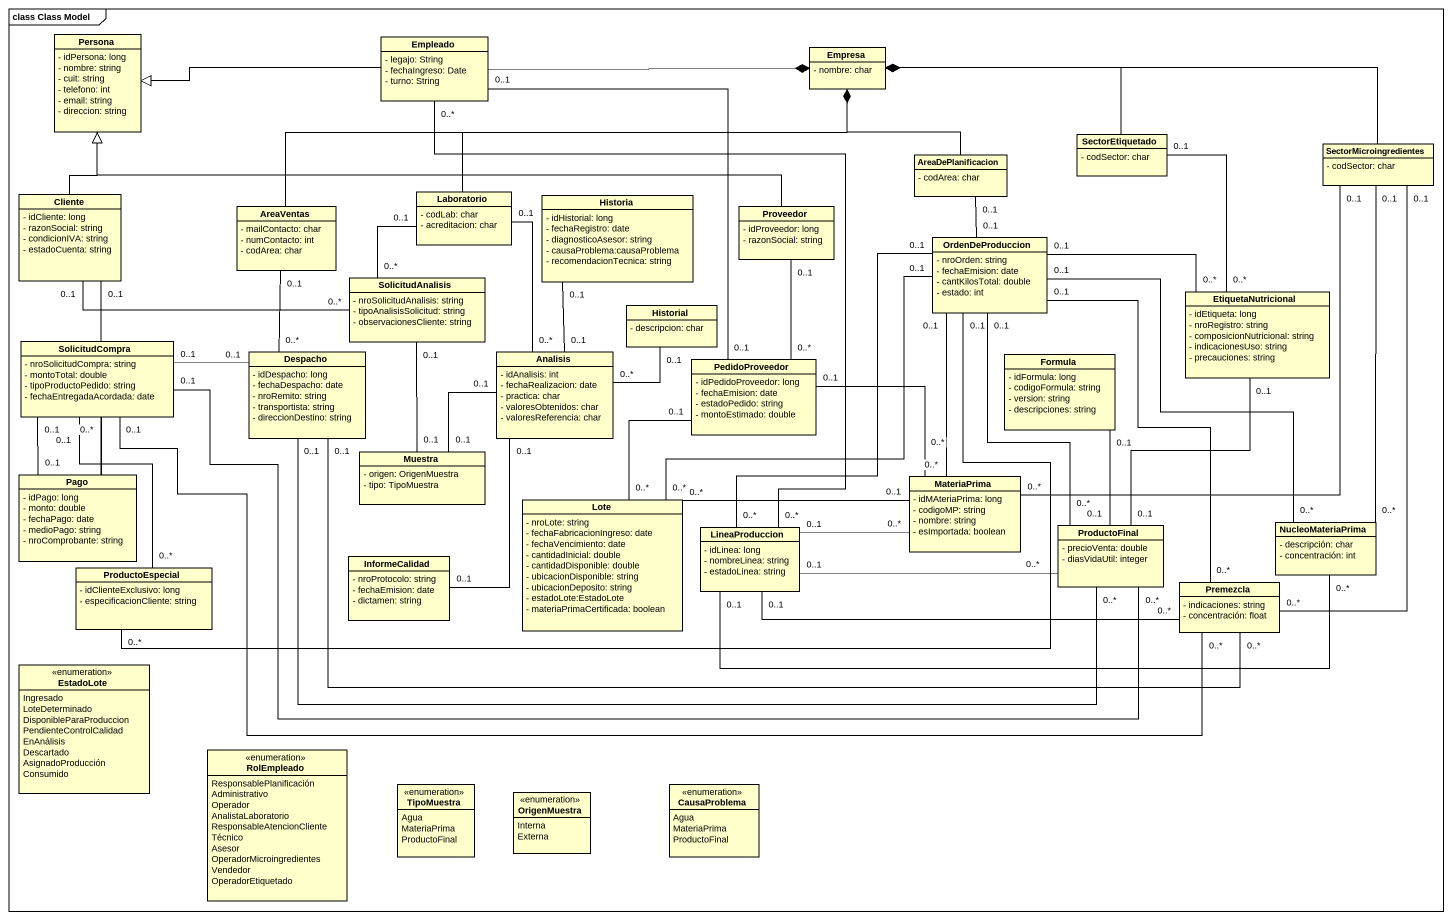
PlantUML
@startuml
mainframe class Class Model
hide circle
hide empty members
skinparam classAttributeIconSize 0
class Persona {
  - idPersona: long
  - nombre: string
  - cuit: string
  - telefono: int
  - email: string
  - direccion: string
}
class Empleado {
  - legajo: String
  - fechaIngreso: Date
  - turno: String
}
class Empresa {
  - nombre: char
}
class AreaDePlanificacion {
  - codArea: char
}
class SectorEtiquetado {
  - codSector: char
}
class SectorMicroingredientes {
  - codSector: char
}
class Cliente {
  - idCliente: long
  - razonSocial: string
  - condicionIVA: string
  - estadoCuenta: string
}
class Laboratorio {
  - codLab: char
  - acreditacion: char
}
class Historia {
  - idHistorial: long
  - fechaRegistro: date
  - diagnosticoAsesor: string
  - causaProblema:causaProblema
  - recomendacionTecnica: string
}
class AreaVentas {
  - mailContacto: char
  - numContacto: int
  - codArea: char
}
class Proveedor {
  - idProveedor: long
  - razonSocial: string
}
class OrdenDeProduccion {
  - nroOrden: string
  - fechaEmision: date
  - cantKilosTotal: double
  - estado: int
}
class SolicitudAnalisis {
  - nroSolicitudAnalisis: string
  - tipoAnalisisSolicitud: string
  - observacionesCliente: string
}
class Historial {
  - descripcion: char
}
class EtiquetaNutricional {
  - idEtiqueta: long
  - nroRegistro: string
  - composicionNutricional: string
  - indicacionesUso: string
  - precauciones: string
}
class SolicitudCompra {
  - nroSolicitudCompra: string
  - montoTotal: double
  - tipoProductoPedido: string
  - fechaEntregadaAcordada: date
}
class Despacho {
  - idDespacho: long
  - fechaDespacho: date
  - nroRemito: string
  - transportista: string
  - direccionDestino: string
}
class Analisis {
  - idAnalisis: int
  - fechaRealizacion: date
  - practica: char
  - valoresObtenidos: char
  - valoresReferencia: char
}
class PedidoProveedor {
  - idPedidoProveedor: long
  - fechaEmision: date
  - estadoPedido: string
  - montoEstimado: double
}
class Formula {
  - idFormula: long
  - codigoFormula: string
  - version: string
  - descripciones: string
}
class Pago {
  - idPago: long
  - monto: double
  - fechaPago: date
  - medioPago: string
  - nroComprobante: string
}
class Muestra {
  - origen: OrigenMuestra
  - tipo: TipoMuestra
}
class MateriaPrima {
  - idMAteriaPrima: long
  - codigoMP: string
  - nombre: string
  - esImportada: boolean
}
class Lote {
  - nroLote: string
  - fechaFabricacionIngreso: date
  - fechaVencimiento: date
  - cantidadInicial: double
  - cantidadDisponible: double
  - ubicacionDisponible: string
  - ubicacionDeposito: string
  - estadoLote:EstadoLote
  - materiaPrimaCertificada: boolean
}
class LineaProduccion {
  - idLinea: long
  - nombreLinea: string
  - estadoLinea: string
}
class ProductoFinal {
  - precioVenta: double
  - diasVidaUtil: integer
}
class NucleoMateriaPrima {
  - descripción: char
  - concentración: int
}
class ProductoEspecial {
  - idClienteExclusivo: long
  - especificacionCliente: string
}
class InformeCalidad {
  - nroProtocolo: string
  - fechaEmision: date
  - dictamen: string
}
class Premezcla {
  - indicaciones: string
  - concentración: float
}
enum EstadoLote {
  Ingresado
  LoteDeterminado
  DisponibleParaProduccion
  PendienteControlCalidad
  EnAnálisis
  Descartado
  AsignadoProducción
  Consumido
}
enum RolEmpleado {
  ResponsablePlanificación
  Administrativo
  Operador
  AnalistaLaboratorio
  ResponsableAtencionCliente
  Técnico
  Asesor
  OperadorMicroingredientes
  Vendedor
  OperadorEtiquetado
}
enum TipoMuestra {
  Agua
  MateriaPrima
  ProductoFinal
}
enum CausaProblema {
  Agua
  MateriaPrima
  ProductoFinal
}
enum OrigenMuestra {
  Interna
  Externa
}
Empleado -left-|> Persona
Empleado -right-* Empresa
Empleado "0..1" -- "0..1" PedidoProveedor
Empleado "0..*" -- "0..*" LineaProduccion
AreaDePlanificacion -up-* Empresa
AreaDePlanificacion "0..1" -- "0..1" OrdenDeProduccion
SectorEtiquetado -left-* Empresa
SectorEtiquetado "0..1" -- "0..*" EtiquetaNutricional
SectorMicroingredientes -left-* Empresa
SectorMicroingredientes "0..1" -- "0..*" MateriaPrima
SectorMicroingredientes "0..1" -- "0..*" NucleoMateriaPrima
SectorMicroingredientes "0..1" -- "0..*" Premezcla
Cliente -up-|> Persona
Laboratorio -right-* Empresa
Laboratorio "0..1" -- "0..*" Analisis
Historia "0..1" -- "0..1" Analisis
AreaVentas -right-* Empresa
AreaVentas "0..1" -- "0..*" Despacho
Proveedor -left-|> Persona
Proveedor "0..1" -- "0..*" PedidoProveedor
OrdenDeProduccion "0..1" -- "0..*" MateriaPrima
OrdenDeProduccion "0..1" -- "0..*" Lote
OrdenDeProduccion "0..1" -- "0..*" LineaProduccion
OrdenDeProduccion "0..1" -- "0..*" ProductoFinal
OrdenDeProduccion "0..1" -- "0..*" NucleoMateriaPrima
OrdenDeProduccion "0..1" -- "0..*" Premezcla
SolicitudAnalisis "0..*" -left- "0..1" Cliente
SolicitudAnalisis "0..*" -up- "0..1" Laboratorio
SolicitudAnalisis "0..1" -- "0..1" Muestra
Historial "0..1" -left- "0..*" Analisis
EtiquetaNutricional "0..*" -left- "0..1" OrdenDeProduccion
EtiquetaNutricional "0..1" -- "0..1" ProductoFinal
SolicitudCompra "0..*" -up- "0..1" Cliente
SolicitudCompra "0..1" -right- "0..*" ProductoFinal
SolicitudCompra "0..1" -- "0..*" ProductoEspecial
SolicitudCompra "0..1" -right- "0..*" Premezcla
Despacho "0..1" -left- "0..1" SolicitudCompra
Despacho "0..1" -right- "0..*" ProductoFinal
Despacho "0..1" -right- "0..*" Premezcla
PedidoProveedor "0..1" -right- "0..*" MateriaPrima
PedidoProveedor "0..1" -- "0..*" Lote
Formula "0..1" -- "0..1" ProductoFinal
Pago "0..1" -up- "0..1" SolicitudCompra
Muestra "0..1" -up- "0..1" Analisis
MateriaPrima "0..1" -left- "0..*" Lote
LineaProduccion "0..1" -right- "0..*" MateriaPrima
LineaProduccion "0..1" -right- "0..*" ProductoFinal
LineaProduccion "0..1" -right- "0..*" NucleoMateriaPrima
LineaProduccion "0..1" -right- "0..*" Premezcla
ProductoEspecial "0..*" -right- "0..1" OrdenDeProduccion
InformeCalidad "0..1" -up- "0..1" Analisis
@enduml
